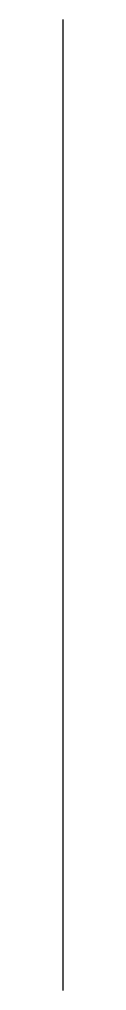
# Model space of a CAD drawing. Header units: millimetres. Extents: x -27 to -27, y 0 to 890.
import ezdxf

# ---------------------------------------------------------------- set-up
doc = ezdxf.new("R2010")
doc.units = ezdxf.units.MM

msp = doc.modelspace()

# ---------------------------------------------------------------- linework, layer by layer
for p, q in [((-27, 745, 140), (-27, 890, -5)), ((-27, 0, -5), (-27, 890, -5)), ((-27, 145, 140), (-27, 745, 140)), ((-27, 0, -5), (-27, 145, 140))]:
    msp.add_line(p, q)

doc.saveas('drawing.dxf')
